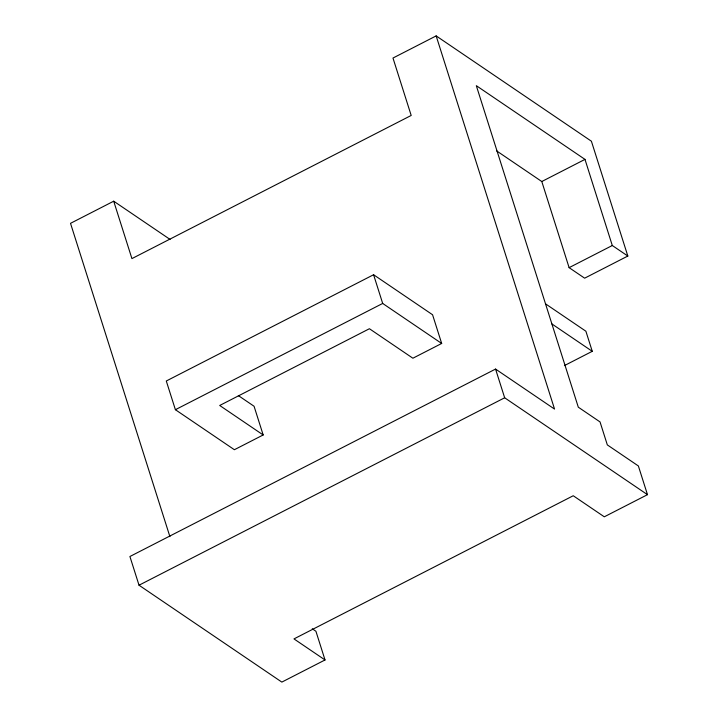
<?xml version="1.0" encoding="UTF-8"?>
<svg xmlns="http://www.w3.org/2000/svg" width="718" height="718" viewBox="0 0 718 718"><rect width="100%" height="100%" fill="white"/><g stroke="black" fill="none" stroke-linecap="round" stroke-linejoin="round"><path stroke-width="1.08" d="M170.076 239.435L113.704 201.193L70.517 223.334L169.906 536.642M496.668 150.915L541.794 181.528L569.114 267.652L584.64 278.18L627.828 256.039L591.399 141.213L436.158 35.9L392.979 58.041L411.19 115.454L131.924 258.606L113.704 201.193M541.794 181.528L584.982 159.387L612.301 245.511L627.828 256.039M263.174 434.964L219.708 405.473L369.42 328.727L412.886 358.219L441.678 343.464L432.568 314.753L373.584 274.734L166.289 380.998L175.398 409.7L234.382 449.719L263.174 434.964L254.064 406.253L238.349 395.591M175.398 409.7L382.685 303.445L441.678 343.464M569.114 267.652L612.301 245.511M436.158 35.9L554.547 409.089L495.555 369.07L129.913 556.504L139.023 585.215L281.842 682.1L325.021 659.959L315.92 631.257L312.267 628.78M564.411 365.597L592.26 351.317L585.888 331.222L545.527 303.84M139.023 585.215L504.664 397.781L647.483 494.666L604.296 516.807L573.242 495.743L293.976 638.903L325.021 659.959M584.982 159.387L476.312 85.666L578.304 407.187L600.042 421.933L607.329 444.9L638.374 465.964L647.483 494.666M551.9 323.935L592.26 351.317M495.555 369.07L504.664 397.781M373.584 274.734L382.685 303.445"/></g></svg>
